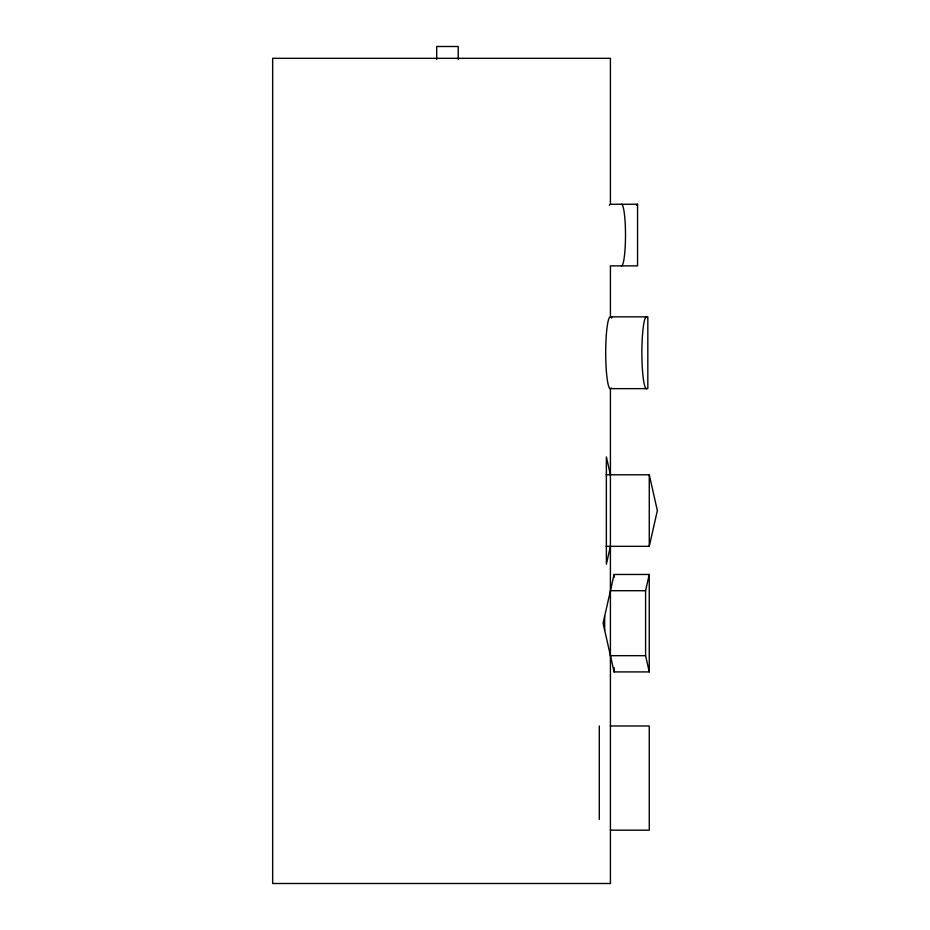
<?xml version="1.0" encoding="UTF-8"?>
<svg xmlns="http://www.w3.org/2000/svg" width="930" height="930" viewBox="0 0 930 930"><rect width="100%" height="100%" fill="white"/><g stroke="black" fill="none" stroke-linecap="round" stroke-linejoin="round"><path stroke-width="1.4" d="M610.417 546.328L606.372 564.208L606.372 456.909L610.417 474.788M614.091 574.473L603.082 623.193L614.091 671.913L649.256 671.913L649.256 574.473L614.091 574.473L614.091 577.332M606.093 546.328L649.268 546.328L657.347 510.558L649.268 474.788L606.093 474.788M649.256 671.913L645.583 655.673L645.583 590.713L649.256 574.473M646.583 316.851L645.629 317.397A36.107 4.708 -90 0 0 641.886 355.434A36.107 4.708 -90 0 0 646.327 388.787L646.583 388.635M611.382 388.089L610.15 388.787A36.107 4.708 -90 0 1 605.721 355.434A36.107 4.708 -90 0 1 609.464 317.397L610.789 316.851M610.417 204.251L637.55 204.251L637.55 265.875L610.417 265.875L610.417 316.851L647.826 316.851L647.826 388.635L610.417 388.635L610.417 883.5L272.653 883.5L272.653 58.323L610.417 58.323L610.417 204.251A30.806 4.022 -90 0 0 609.383 205.309M610.417 590.713L645.583 590.713M610.417 655.673L645.583 655.673M610.417 725.981L649.268 725.981L649.268 830.176L610.417 830.176M649.268 474.788L649.268 546.328M614.091 667.624L614.091 671.913M611.649 316.851L611.649 318.106M604.663 616.172L604.663 630.226M599.292 725.981L599.292 819.435M458.234 59.497L458.234 46.5L436.693 46.5L436.693 59.497M636.504 205.309A30.806 4.022 -90 0 1 637.55 204.251M621.473 204.251A30.806 4.022 -90 0 1 625.495 235.058A30.806 4.022 -90 0 1 621.473 265.875"/></g></svg>
